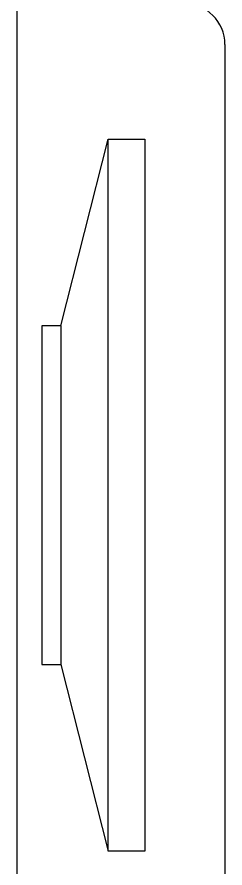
# Model space of a CAD drawing. Header units: inches. Extents: x 9636 to 21597, y -10243 to 557.
# Drawn here: x 14831.2 to 14846.3, y -8526.4 to -8464.5 of the extents above; entities that cross this region are included whole.
import ezdxf

# ---------------------------------------------------------------- set-up
doc = ezdxf.new("R2010")
doc.units = ezdxf.units.IN
doc.header["$MEASUREMENT"] = 0

# ---------------------------------------------------------------- blocks, each defined once
blk = doc.blocks.new('FF')
at = {"color": 252, "true_color": 0x939598}
for p, q in [((14831.189, -8577.47), (14831.189, -8463.47)), ((14834.363, -8486.944), (14832.99, -8486.944)), ((14832.99, -8486.944), (14832.99, -8511.559)), ((14834.363, -8486.944), (14834.363, -8511.558)), ((14832.99, -8511.559), (14834.363, -8511.559))]:
    blk.add_line(p, q, dxfattribs=at)
at = {"color": 252, "ltscale": 7, "true_color": 0x939598}
for p, q in [((14831.189, -8577.47), (14831.189, -8463.47)), ((14846.309, -8466.47), (14846.309, -8574.47)), ((14834.363, -8486.944), (14837.815, -8473.352)), ((14837.815, -8525.15), (14837.815, -8473.352)), ((14837.815, -8473.352), (14840.494, -8473.352)), ((14840.494, -8473.352), (14840.494, -8525.15)), ((14834.363, -8511.558), (14837.815, -8525.15)), ((14840.494, -8525.15), (14837.815, -8525.15))]:
    blk.add_line(p, q, dxfattribs=at)
blk.add_arc((14843.309, -8466.47), 3, 0, 90, dxfattribs=at)

msp = doc.modelspace()

# ---------------------------------------------------------------- block references
at = {"color": 18, "true_color": 0x000000}
msp.add_blockref('FF', (0, 0), dxfattribs=at)

doc.saveas('drawing.dxf')
